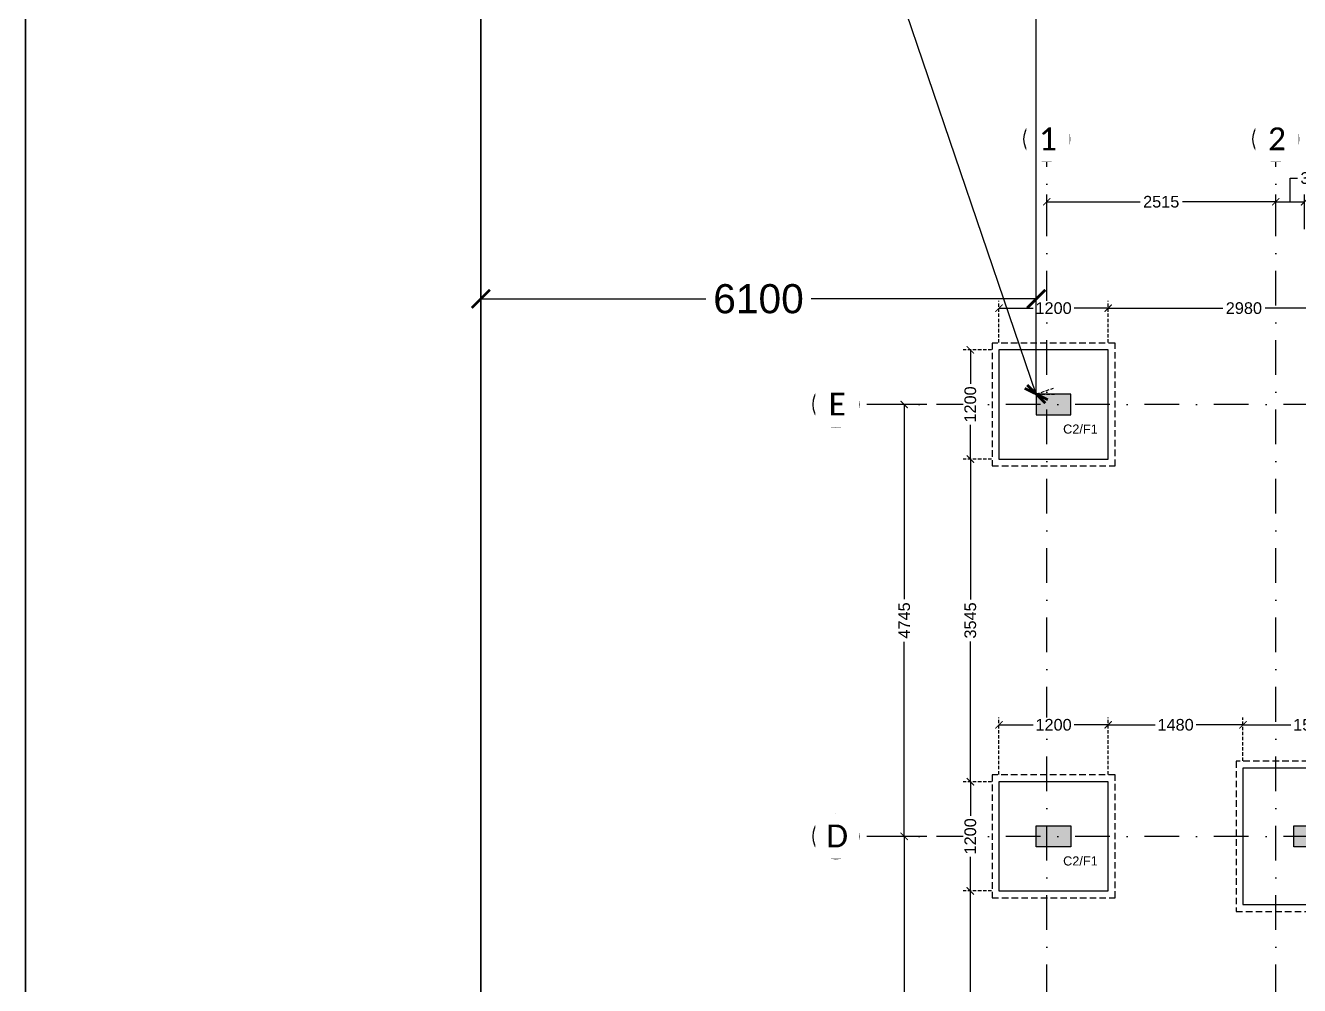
# Model space of a CAD drawing. Header units: millimetres. Extents: x -176651 to 954389, y -469666 to 486614.
# Drawn here: x 245322 to 259313, y 175516 to 186064 of the extents above; entities that cross this region are included whole.
import ezdxf
from ezdxf.xclip import XClip

# ---------------------------------------------------------------- set-up
doc = ezdxf.new("R2010")
doc.units = ezdxf.units.MM
doc.header["$LTSCALE"] = 150
doc.header["$XCLIPFRAME"] = 2
for name, pattern in [('1625E_Grid$0$DASHDOTX2', [50.8, 25.4, -12.7, 0, -12.7]), ('3BHK-W(SB)$0$HIDDEN', [0.375, 0.25, -0.125]), ('HIDDEN2', [4.7625, 3.175, -1.5875])]:
    doc.linetypes.add(name, pattern=pattern)
for name, color, linetype in [('1625E_Columns$0$ad-Column', 3, 'Continuous'), ('1625E_Columns$0$ad-Column Hatch', 125, 'Continuous'), ('1625E_Columns$0$ad-RCC', 3, 'Continuous'), ('1625E_Columns$0$ad-RCC Hatch', 125, 'Continuous'), ('1625E_Grid$0$ad-Grid', 8, '1625E_Grid$0$DASHDOTX2'), ('1625E_Grid$0$ad-Text main', 7, 'Continuous'), ('ad-External Dimensions', 6, 'Continuous'), ('ad-Footing line', 2, 'Continuous'), ('ad-Foundation text', 4, 'Continuous'), ('ad-PCC line', 8, 'HIDDEN2'), ("Plot's Boundary$0$ad-Road", 8, 'Continuous'), ("Plot's Boundary$0$ad-Road Hatch", 8, 'Continuous')]:
    doc.layers.add(name, color=color, linetype=linetype)
doc.layers.add('1625E_Grid$0$ad-Dimension', color=7, linetype='Continuous', lineweight=0, true_color=0x0000f9)
doc.layers.add('ad-Dimension', color=5, linetype='Continuous', true_color=0x0000ff)
doc.layers.add("Plot's Boundary$0$ad-Plot Boundary", color=6, linetype='Continuous', true_color=0xff00ff)
doc.styles.add('1625E_Grid$0$Standard', font='arial.ttf')
doc.styles.get("Standard").update_dxf_attribs({"font": 'arial.ttf'})
doc.dimstyles.new('1625E_Grid$0$A-75-DIM-INT (Framing)', dxfattribs={"dimscale": 100, "dimtxt": 1.6, "dimasz": 1, "dimexe": 1, "dimexo": 1, "dimgap": 0.5, "dimtad": 0, "dimdec": 0, "dimdsep": 46, "dimtxsty": '1625E_Grid$0$Standard', "dimblk": '1625E_Grid$0$_ArchTick', "dimcen": 0.025, "dimclrd": 5, "dimclre": 5, "dimclrt": 256, "dimazin": 2, "dimtfac": 1, "dimtdec": 0, "dimtmove": 1, "dimatfit": 0, "dimldrblk": '1625E_Grid$0$_ArchTick', "dimfxl": 1, "dimfxlon": 1, "dimtfill": 1, "dimtolj": 1, "dimtzin": 0, "dimarcsym": 0})
doc.dimstyles.new('A-75-DIM-INT (Framing)', dxfattribs={"dimscale": 100, "dimtxt": 1.6, "dimasz": 1, "dimexe": 1, "dimexo": 1, "dimgap": 0.5, "dimtad": 0, "dimdec": 0, "dimdsep": 46, "dimtxsty": 'Standard', "dimblk": 'ARCHTICK', "dimcen": 0.025, "dimclrd": 5, "dimclre": 5, "dimclrt": 256, "dimazin": 2, "dimtfac": 1, "dimtdec": 0, "dimtmove": 1, "dimatfit": 0, "dimldrblk": 'ARCHTICK', "dimfxl": 1, "dimfxlon": 1, "dimtfill": 1, "dimtolj": 1, "dimtzin": 0, "dimarcsym": 0})

# ---------------------------------------------------------------- blocks, each defined once
blk = doc.blocks.new('1625E_Grid$0$_ArchTick')
at = {"color": 0, "linetype": 'ByBlock', "const_width": 0.15}
blk.add_lwpolyline([(-0.5, -0.5), (0.5, 0.5)], dxfattribs=at)
blk = doc.blocks.new('*D247')
at = {"layer": '1625E_Grid$0$ad-Dimension', "lineweight": -2, "transparency": 16777216}
for p, q in [((115, 15370), (115, 15812)), ((2630, 15432), (2630, 15812)), ((115, 15732), (1140, 15732)), ((2630, 15732), (1605, 15732))]:
    blk.add_line(p, q, dxfattribs=at)
at = {"layer": 'Defpoints', "color": 0, "transparency": 16777216}
for p in [(2630, 15732), (115, 15290), (2630, 15352)]:
    blk.add_point(p, dxfattribs=at)
at = {"layer": '1625E_Grid$0$ad-Dimension', "lineweight": -2, "transparency": 16777216, "xscale": 80, "yscale": 80, "zscale": 80, "rotation": 180}
blk.add_blockref('1625E_Grid$0$_ArchTick', (115, 15732), dxfattribs=at)
at = {"layer": '1625E_Grid$0$ad-Dimension', "lineweight": -2, "transparency": 16777216, "xscale": 80, "yscale": 80, "zscale": 80}
blk.add_blockref('1625E_Grid$0$_ArchTick', (2630, 15732), dxfattribs=at)
at = {"layer": '1625E_Grid$0$ad-Dimension', "transparency": 16777216, "insert": (1372, 15732), "char_height": 128, "attachment_point": 5, "style": '1625E_Grid$0$Standard', "bg_fill": 3, "box_fill_scale": 1.1, "bg_fill_color": 256, "bg_fill_true_color": 13158600, "bg_fill_transparency": 0}
blk.add_mtext('\\A1;2515', dxfattribs=at)
blk = doc.blocks.new('*D248')
at = {"layer": '1625E_Grid$0$ad-Dimension', "lineweight": -2, "transparency": 16777216}
for p, q in [((2787, 15732), (2788, 15992)), ((2788, 15992), (2868, 15992)), ((2630, 15370), (2630, 15812)), ((2945, 15432), (2945, 15812)), ((2630, 15732), (2945, 15732))]:
    blk.add_line(p, q, dxfattribs=at)
at = {"layer": 'Defpoints', "color": 0, "transparency": 16777216}
for p in [(2945, 15732), (2630, 15290), (2945, 15352)]:
    blk.add_point(p, dxfattribs=at)
at = {"layer": '1625E_Grid$0$ad-Dimension', "lineweight": -2, "transparency": 16777216, "xscale": 80, "yscale": 80, "zscale": 80, "rotation": 180}
blk.add_blockref('1625E_Grid$0$_ArchTick', (2630, 15732), dxfattribs=at)
at = {"layer": '1625E_Grid$0$ad-Dimension', "lineweight": -2, "transparency": 16777216, "xscale": 80, "yscale": 80, "zscale": 80}
blk.add_blockref('1625E_Grid$0$_ArchTick', (2945, 15732), dxfattribs=at)
at = {"layer": '1625E_Grid$0$ad-Dimension', "transparency": 16777216, "insert": (3050, 15992), "char_height": 128, "attachment_point": 5, "style": '1625E_Grid$0$Standard', "bg_fill": 3, "box_fill_scale": 1.1, "bg_fill_color": 256, "bg_fill_true_color": 13158600, "bg_fill_transparency": 0}
blk.add_mtext('\\A1;315', dxfattribs=at)
blk = doc.blocks.new('*D243')
at = {"layer": '1625E_Grid$0$ad-Dimension', "lineweight": -2, "transparency": 16777216}
for p, q in [((-1202, 13505), (-1530, 13505)), ((-1450, 13505), (-1450, 11367)), ((-1450, 8760), (-1450, 10898)), ((-1202, 8760), (-1530, 8760))]:
    blk.add_line(p, q, dxfattribs=at)
at = {"layer": 'Defpoints', "color": 0, "transparency": 16777216}
for p in [(-1122, 13505), (-1450, 8760), (-1122, 8760)]:
    blk.add_point(p, dxfattribs=at)
at = {"layer": '1625E_Grid$0$ad-Dimension', "lineweight": -2, "transparency": 16777216, "xscale": 80, "yscale": 80, "zscale": 80}
for p, rotation in [((-1450, 13505), 90), ((-1450, 8760), 270)]:
    blk.add_blockref('1625E_Grid$0$_ArchTick', p, dxfattribs=dict(at, rotation=rotation))
at = {"layer": '1625E_Grid$0$ad-Dimension', "transparency": 16777216, "insert": (-1450, 11132), "char_height": 128, "attachment_point": 5, "rotation": 90, "style": '1625E_Grid$0$Standard', "bg_fill": 3, "box_fill_scale": 1.1, "bg_fill_color": 257, "bg_fill_transparency": 0}
blk.add_mtext('\\A1;4745', dxfattribs=at)
blk = doc.blocks.new('*D244')
at = {"layer": '1625E_Grid$0$ad-Dimension', "lineweight": -2, "transparency": 16777216}
for p, q in [((-1202, 8760), (-1530, 8760)), ((-1450, 8760), (-1450, 6928)), ((-1450, 4630), (-1450, 6462)), ((-1202, 4630), (-1530, 4630))]:
    blk.add_line(p, q, dxfattribs=at)
at = {"layer": 'Defpoints', "color": 0, "transparency": 16777216}
for p in [(-1122, 8760), (-1450, 4630), (-1122, 4630)]:
    blk.add_point(p, dxfattribs=at)
at = {"layer": '1625E_Grid$0$ad-Dimension', "lineweight": -2, "transparency": 16777216, "xscale": 80, "yscale": 80, "zscale": 80}
for p, rotation in [((-1450, 8760), 90), ((-1450, 4630), 270)]:
    blk.add_blockref('1625E_Grid$0$_ArchTick', p, dxfattribs=dict(at, rotation=rotation))
at = {"layer": '1625E_Grid$0$ad-Dimension', "transparency": 16777216, "insert": (-1450, 6695), "char_height": 128, "attachment_point": 5, "rotation": 90, "style": '1625E_Grid$0$Standard', "bg_fill": 3, "box_fill_scale": 1.1, "bg_fill_color": 257, "bg_fill_transparency": 0}
blk.add_mtext('\\A1;4130', dxfattribs=at)
blk = doc.blocks.new('1625E_Columns$0$A$C42b14ea2')
at = {"layer": '1625E_Columns$0$ad-RCC Hatch', "transparency": 33554687}
h = blk.add_hatch(dxfattribs=at)
h.set_pattern_fill('ANSI31', color=256, scale=10)
h.set_pattern_definition([(45, (13250, 8645), (-22.45064, 22.45064), [])])
h.paths.add_polyline_path([(0, 0), (300, 0), (300, 300), (0, 300)])
at = {"layer": '1625E_Columns$0$ad-RCC'}
blk.add_lwpolyline([(0, 0), (300, 0), (300, 300), (0, 300)], close=True, dxfattribs=at)
blk = doc.blocks.new('1625E_Columns$0$zw$6AA0')
at = {"layer": '1625E_Columns$0$ad-Column Hatch', "transparency": 33554687}
h = blk.add_hatch(color=256, dxfattribs=at)
h.dxf.hatch_style = 1
h.paths.add_polyline_path([(0, -230), (380, -230), (380, 0), (0, 0)])
at = {"layer": '1625E_Columns$0$ad-Column'}
blk.add_lwpolyline([(0, -230), (380, -230), (380, 0), (0, 0)], close=True, dxfattribs=at)
blk = doc.blocks.new('1625E_Columns')
at = {"layer": '1625E_Columns$0$ad-Column'}
for p, rotation in [((0, 13620), 359.9999999999993), ((0, 4745), 359.9999999999993), ((12120, 0), 179.9999999999997)]:
    blk.add_blockref('1625E_Columns$0$zw$6AA0', p, dxfattribs=dict(at, rotation=rotation))
at = {"layer": '1625E_Columns$0$ad-Column', "xscale": -1}
for p, rotation in [((4560, 13620), 359.9999999999997), ((7240, 13620), 359.9999999999997), ((12120, 13620), 359.9999999999997), ((0, 8645), 179.9999999999998), ((3210, 8875), 359.9999999999997), ((7240, 8875), 359.9999999999997), ((11890, 8875), 90), ((5110, 4745), 359.9999999999997), ((8310, 4745), 90), ((11890, 4745), 90), ((0, 0), 179.9999999999998), ((4730, 0), 180), ((8160, 0), 180)]:
    blk.add_blockref('1625E_Columns$0$zw$6AA0', p, dxfattribs=dict(at, rotation=rotation))
at = {"layer": '1625E_Columns$0$ad-RCC', "xscale": -1, "rotation": 180}
for p in [(13240, 13620), (13240, 4745)]:
    blk.add_blockref('1625E_Columns$0$A$C42b14ea2', p, dxfattribs=at)
at = {"layer": '1625E_Columns$0$ad-RCC'}
for p in [(13240, 8645), (2480, -2050), (8240, -2050), (11820, -2050), (13240, -2050)]:
    blk.add_blockref('1625E_Columns$0$A$C42b14ea2', p, dxfattribs=at)
blk = doc.blocks.new('zw$D00E')
at = {"layer": 'ad-Footing line'}
for points in [[(-12530, -715), (-11330, -715), (-11330, 485), (-12530, 485)], [(-9850, -5610), (-8350, -5610), (-8350, -4110), (-9850, -4110)], [(-12530, -5460), (-11330, -5460), (-11330, -4260), (-12530, -4260)]]:
    blk.add_lwpolyline(points, close=True, dxfattribs=at)
at = {"layer": 'ad-PCC line', "ltscale": 0.15}
for points in [[(-12605, -790), (-11255, -790), (-11255, 560), (-12605, 560)], [(-9925, -5685), (-8275, -5685), (-8275, -4035), (-9925, -4035)], [(-12605, -5535), (-11255, -5535), (-11255, -4185), (-12605, -4185)]]:
    blk.add_lwpolyline(points, close=True, dxfattribs=at)
blk = doc.blocks.new('zw$3F63')
at = {"layer": 'ad-Foundation text', "char_height": 100, "width": 349.31, "attachment_point": 5}
for s, insert in [('\\pxt5;C2/F1', (-11635, -386)), ('\\pxt5;C2/F1', (-7455, -386)), ('\\pxt5;C2/F1', (-4775, -386)), ('\\pxt5;C2/F1', (105, -386)), ('\\pxt5;C1/F1', (1535, -386)), ('\\pxt5;C2/F1', (-11635, -5131)), ('\\pxt5;C2/F2', (-8805, -5131)), ('\\pxt5;C2/F2', (-4775, -5131)), ('\\pxt5;C1/F1', (1535, -5131)), ('\\pxt5;C2/F1', (105, -5281)), ('\\pxt5;C2/F1', (-11635, -9261)), ('\\pxt5;C2/F2', (-6905, -9261)), ('\\pxt5;C1/F1', (1535, -9261)), ('\\pxt5;C2/F2', (-3475, -9411)), ('\\pxt5;C2/F1', (105, -9411)), ('\\pxt5;C2/F1', (-11635, -13776)), ('\\pxt5;C2/F1', (-6905, -13795)), ('\\pxt5;C2/F1', (-3475, -13776)), ('\\pxt5;C2/F1', (105, -13776)), ('\\pxt5;C1/F1', (-9305, -15821)), ('\\pxt5;C1/F1', (-3475, -15821)), ('\\pxt5;C1/F1', (105, -15821)), ('\\pxt5;C1/F1', (1535, -15821))]:
    blk.add_mtext(s, dxfattribs=dict(at, insert=insert))
blk = doc.blocks.new('_ArchTick')
at = {"color": 0, "linetype": 'ByBlock', "const_width": 0.15}
blk.add_lwpolyline([(-0.5, -0.5), (0.5, 0.5)], dxfattribs=at)
blk = doc.blocks.new('*D190')
at = {"layer": 'ad-External Dimensions', "linetype": '3BHK-W(SB)$0$HIDDEN', "lineweight": -2, "transparency": 16777216}
for p, q in [((-410, 565), (-410, 1023)), ((790, 565), (790, 1023))]:
    blk.add_line(p, q, dxfattribs=at)
at = {"layer": 'ad-External Dimensions', "lineweight": -2, "transparency": 16777216}
for p, q in [((-410, 943), (-35, 943)), ((790, 943), (415, 943))]:
    blk.add_line(p, q, dxfattribs=at)
at = {"layer": 'Defpoints', "color": 0, "transparency": 16777216}
for p in [(-410, 943), (-410, 485), (790, 485)]:
    blk.add_point(p, dxfattribs=at)
at = {"layer": 'ad-External Dimensions', "lineweight": -2, "transparency": 16777216, "xscale": 80, "yscale": 80, "zscale": 80, "rotation": 180}
blk.add_blockref('_ArchTick', (-410, 943), dxfattribs=at)
at = {"layer": 'ad-External Dimensions', "lineweight": -2, "transparency": 16777216, "xscale": 80, "yscale": 80, "zscale": 80}
blk.add_blockref('_ArchTick', (790, 943), dxfattribs=at)
at = {"layer": 'ad-External Dimensions', "transparency": 16777216, "insert": (190, 943), "char_height": 128, "attachment_point": 5, "bg_fill": 3, "box_fill_scale": 1.1, "bg_fill_color": 256, "bg_fill_true_color": 13158600, "bg_fill_transparency": 0}
blk.add_mtext('\\A1;1200', dxfattribs=at)
blk = doc.blocks.new('*D191')
at = {"layer": 'ad-External Dimensions', "linetype": '3BHK-W(SB)$0$HIDDEN', "lineweight": -2, "transparency": 16777216}
for p, q in [((790, 565), (790, 1023)), ((3770, 565), (3770, 1023))]:
    blk.add_line(p, q, dxfattribs=at)
at = {"layer": 'ad-External Dimensions', "lineweight": -2, "transparency": 16777216}
for p, q in [((790, 943), (2048, 943)), ((3770, 943), (2512, 943))]:
    blk.add_line(p, q, dxfattribs=at)
at = {"layer": 'Defpoints', "color": 0, "transparency": 16777216}
for p in [(3770, 943), (790, 485), (3770, 485)]:
    blk.add_point(p, dxfattribs=at)
at = {"layer": 'ad-External Dimensions', "lineweight": -2, "transparency": 16777216, "xscale": 80, "yscale": 80, "zscale": 80, "rotation": 180}
blk.add_blockref('_ArchTick', (790, 943), dxfattribs=at)
at = {"layer": 'ad-External Dimensions', "lineweight": -2, "transparency": 16777216, "xscale": 80, "yscale": 80, "zscale": 80}
blk.add_blockref('_ArchTick', (3770, 943), dxfattribs=at)
at = {"layer": 'ad-External Dimensions', "transparency": 16777216, "insert": (2280, 943), "char_height": 128, "attachment_point": 5, "bg_fill": 3, "box_fill_scale": 1.1, "bg_fill_color": 256, "bg_fill_true_color": 13158600, "bg_fill_transparency": 0}
blk.add_mtext('\\A1;2980', dxfattribs=at)
blk = doc.blocks.new('*D199')
at = {"layer": 'ad-External Dimensions', "linetype": '3BHK-W(SB)$0$HIDDEN', "lineweight": -2, "transparency": 16777216}
for p, q in [((-490, 485), (-804, 485)), ((-490, -715), (-804, -715))]:
    blk.add_line(p, q, dxfattribs=at)
at = {"layer": 'ad-External Dimensions', "lineweight": -2, "transparency": 16777216}
for p, q in [((-724, 485), (-724, 110)), ((-724, -715), (-724, -340))]:
    blk.add_line(p, q, dxfattribs=at)
at = {"layer": 'Defpoints', "color": 0, "transparency": 16777216}
for p in [(-724, 485), (-410, 485), (-410, -715)]:
    blk.add_point(p, dxfattribs=at)
at = {"layer": 'ad-External Dimensions', "lineweight": -2, "transparency": 16777216, "xscale": 80, "yscale": 80, "zscale": 80}
for p, rotation in [((-724, 485), 90), ((-724, -715), 270)]:
    blk.add_blockref('_ArchTick', p, dxfattribs=dict(at, rotation=rotation))
at = {"layer": 'ad-External Dimensions', "transparency": 16777216, "insert": (-724, -115), "char_height": 128, "attachment_point": 5, "rotation": 90, "bg_fill": 3, "box_fill_scale": 1.1, "bg_fill_color": 256, "bg_fill_true_color": 13158600, "bg_fill_transparency": 0}
blk.add_mtext('\\A1;1200', dxfattribs=at)
blk = doc.blocks.new('*D200')
at = {"layer": 'ad-External Dimensions', "linetype": '3BHK-W(SB)$0$HIDDEN', "lineweight": -2, "transparency": 16777216}
for p, q in [((-490, -715), (-804, -715)), ((-490, -4260), (-804, -4260))]:
    blk.add_line(p, q, dxfattribs=at)
at = {"layer": 'ad-External Dimensions', "lineweight": -2, "transparency": 16777216}
for p, q in [((-724, -715), (-724, -2256)), ((-724, -4260), (-724, -2719))]:
    blk.add_line(p, q, dxfattribs=at)
at = {"layer": 'Defpoints', "color": 0, "transparency": 16777216}
for p in [(-410, -715), (-724, -4260), (-410, -4260)]:
    blk.add_point(p, dxfattribs=at)
at = {"layer": 'ad-External Dimensions', "lineweight": -2, "transparency": 16777216, "xscale": 80, "yscale": 80, "zscale": 80}
for p, rotation in [((-724, -715), 90), ((-724, -4260), 270)]:
    blk.add_blockref('_ArchTick', p, dxfattribs=dict(at, rotation=rotation))
at = {"layer": 'ad-External Dimensions', "transparency": 16777216, "insert": (-724, -2488), "char_height": 128, "attachment_point": 5, "rotation": 90, "bg_fill": 3, "box_fill_scale": 1.1, "bg_fill_color": 256, "bg_fill_true_color": 13158600, "bg_fill_transparency": 0}
blk.add_mtext('\\A1;3545', dxfattribs=at)
blk = doc.blocks.new('*D201')
at = {"layer": 'ad-External Dimensions', "linetype": '3BHK-W(SB)$0$HIDDEN', "lineweight": -2, "transparency": 16777216}
for p, q in [((-490, -4260), (-804, -4260)), ((-490, -5460), (-804, -5460))]:
    blk.add_line(p, q, dxfattribs=at)
at = {"layer": 'ad-External Dimensions', "lineweight": -2, "transparency": 16777216}
for p, q in [((-724, -4260), (-724, -4635)), ((-724, -5460), (-724, -5085))]:
    blk.add_line(p, q, dxfattribs=at)
at = {"layer": 'Defpoints', "color": 0, "transparency": 16777216}
for p in [(-410, -4260), (-724, -5460), (-410, -5460)]:
    blk.add_point(p, dxfattribs=at)
at = {"layer": 'ad-External Dimensions', "lineweight": -2, "transparency": 16777216, "xscale": 80, "yscale": 80, "zscale": 80}
for p, rotation in [((-724, -4260), 90), ((-724, -5460), 270)]:
    blk.add_blockref('_ArchTick', p, dxfattribs=dict(at, rotation=rotation))
at = {"layer": 'ad-External Dimensions', "transparency": 16777216, "insert": (-724, -4860), "char_height": 128, "attachment_point": 5, "rotation": 90, "bg_fill": 3, "box_fill_scale": 1.1, "bg_fill_color": 256, "bg_fill_true_color": 13158600, "bg_fill_transparency": 0}
blk.add_mtext('\\A1;1200', dxfattribs=at)
blk = doc.blocks.new('*D202')
at = {"layer": 'ad-External Dimensions', "linetype": '3BHK-W(SB)$0$HIDDEN', "lineweight": -2, "transparency": 16777216}
for p, q in [((-490, -5460), (-804.4933, -5460)), ((-490, -8390), (-804.4933, -8390))]:
    blk.add_line(p, q, dxfattribs=at)
at = {"layer": 'ad-External Dimensions', "lineweight": -2, "transparency": 16777216}
for p, q in [((-724.4933, -5460), (-724.4933, -6693)), ((-724.4933, -8390), (-724.4933, -7157))]:
    blk.add_line(p, q, dxfattribs=at)
at = {"layer": 'Defpoints', "color": 0, "transparency": 16777216}
for p in [(-410, -5460), (-724.4933, -8390), (-410, -8390)]:
    blk.add_point(p, dxfattribs=at)
at = {"layer": 'ad-External Dimensions', "lineweight": -2, "transparency": 16777216, "xscale": 80, "yscale": 80, "zscale": 80}
for p, rotation in [((-724.4933, -5460), 90), ((-724.4933, -8390), 270)]:
    blk.add_blockref('_ArchTick', p, dxfattribs=dict(at, rotation=rotation))
at = {"layer": 'ad-External Dimensions', "transparency": 16777216, "insert": (-724.4933, -6925), "char_height": 128, "attachment_point": 5, "rotation": 90, "bg_fill": 3, "box_fill_scale": 1.1, "bg_fill_color": 256, "bg_fill_true_color": 13158600, "bg_fill_transparency": 0}
blk.add_mtext('\\A1;2930', dxfattribs=at)
blk = doc.blocks.new('*D153')
at = {"layer": 'ad-External Dimensions', "linetype": '3BHK-W(SB)$0$HIDDEN', "lineweight": -2, "transparency": 16777216}
for p, q in [((-410, -4180), (-410, -3555)), ((790, -4180), (790, -3555))]:
    blk.add_line(p, q, dxfattribs=at)
at = {"layer": 'ad-External Dimensions', "lineweight": -2, "transparency": 16777216}
for p, q in [((-410, -3635), (-35, -3635)), ((790, -3635), (415, -3635))]:
    blk.add_line(p, q, dxfattribs=at)
at = {"layer": 'Defpoints', "color": 0, "transparency": 16777216}
for p in [(-410, -3635), (-410, -4260), (790, -4260)]:
    blk.add_point(p, dxfattribs=at)
at = {"layer": 'ad-External Dimensions', "lineweight": -2, "transparency": 16777216, "xscale": 80, "yscale": 80, "zscale": 80, "rotation": 180}
blk.add_blockref('_ArchTick', (-410, -3635), dxfattribs=at)
at = {"layer": 'ad-External Dimensions', "lineweight": -2, "transparency": 16777216, "xscale": 80, "yscale": 80, "zscale": 80}
blk.add_blockref('_ArchTick', (790, -3635), dxfattribs=at)
at = {"layer": 'ad-External Dimensions', "transparency": 16777216, "insert": (190, -3635), "char_height": 128, "attachment_point": 5, "bg_fill": 3, "box_fill_scale": 1.1, "bg_fill_color": 256, "bg_fill_true_color": 13158600, "bg_fill_transparency": 0}
blk.add_mtext('\\A1;1200', dxfattribs=at)
blk = doc.blocks.new('*D154')
at = {"layer": 'ad-External Dimensions', "linetype": '3BHK-W(SB)$0$HIDDEN', "lineweight": -2, "transparency": 16777216}
for p, q in [((790, -4180), (790, -3555)), ((2270, -4030), (2270, -3555))]:
    blk.add_line(p, q, dxfattribs=at)
at = {"layer": 'ad-External Dimensions', "lineweight": -2, "transparency": 16777216}
for p, q in [((790, -3635), (1305, -3635)), ((2270, -3635), (1755, -3635))]:
    blk.add_line(p, q, dxfattribs=at)
at = {"layer": 'Defpoints', "color": 0, "transparency": 16777216}
for p in [(2270, -3635), (2270, -4110), (790, -4260)]:
    blk.add_point(p, dxfattribs=at)
at = {"layer": 'ad-External Dimensions', "lineweight": -2, "transparency": 16777216, "xscale": 80, "yscale": 80, "zscale": 80, "rotation": 180}
blk.add_blockref('_ArchTick', (790, -3635), dxfattribs=at)
at = {"layer": 'ad-External Dimensions', "lineweight": -2, "transparency": 16777216, "xscale": 80, "yscale": 80, "zscale": 80}
blk.add_blockref('_ArchTick', (2270, -3635), dxfattribs=at)
at = {"layer": 'ad-External Dimensions', "transparency": 16777216, "insert": (1530, -3635), "char_height": 128, "attachment_point": 5, "bg_fill": 3, "box_fill_scale": 1.1, "bg_fill_color": 256, "bg_fill_true_color": 13158600, "bg_fill_transparency": 0}
blk.add_mtext('\\A1;1480', dxfattribs=at)
blk = doc.blocks.new('*D155')
at = {"layer": 'ad-External Dimensions', "linetype": '3BHK-W(SB)$0$HIDDEN', "lineweight": -2, "transparency": 16777216}
for p, q in [((2270, -4030), (2270, -3555)), ((3770, -4030), (3770, -3555))]:
    blk.add_line(p, q, dxfattribs=at)
at = {"layer": 'ad-External Dimensions', "lineweight": -2, "transparency": 16777216}
for p, q in [((2270, -3635), (2795, -3635)), ((3770, -3635), (3245, -3635))]:
    blk.add_line(p, q, dxfattribs=at)
at = {"layer": 'Defpoints', "color": 0, "transparency": 16777216}
for p in [(3770, -3635), (2270, -4110), (3770, -4110)]:
    blk.add_point(p, dxfattribs=at)
at = {"layer": 'ad-External Dimensions', "lineweight": -2, "transparency": 16777216, "xscale": 80, "yscale": 80, "zscale": 80, "rotation": 180}
blk.add_blockref('_ArchTick', (2270, -3635), dxfattribs=at)
at = {"layer": 'ad-External Dimensions', "lineweight": -2, "transparency": 16777216, "xscale": 80, "yscale": 80, "zscale": 80}
blk.add_blockref('_ArchTick', (3770, -3635), dxfattribs=at)
at = {"layer": 'ad-External Dimensions', "transparency": 16777216, "insert": (3020, -3635), "char_height": 128, "attachment_point": 5, "bg_fill": 3, "box_fill_scale": 1.1, "bg_fill_color": 256, "bg_fill_true_color": 13158600, "bg_fill_transparency": 0}
blk.add_mtext('\\A1;1500', dxfattribs=at)
blk = doc.blocks.new("Plot's Boundary$0$A$C4fb60e89")
at = {"layer": "Plot's Boundary$0$ad-Road Hatch", "ltscale": 5, "transparency": 33554687}
h = blk.add_hatch(dxfattribs=at)
h.set_pattern_fill('AR-HBONE', color=256, scale=15)
h.set_pattern_definition([(45, (-193247.7, -428758.8), (0, 2155.2615), [4572, -1524]), (135, (-192170.1, -427681.1), (2e-13, 2155.2615), [4572, -1524])])
h.paths.add_polyline_path([(175594, -250241), (169178, -249341), (167473, -249057), (167473, -138694), (101313, -138694), (101313, -199954), (101308, -237995), (101040, -268291), (101008, -280968), (101066, -293684), (101243, -311127), (100910, -319344), (100949, -333937), (100669, -366960), (100727, -390983), (100669, -404586), (100538, -420418), (100467, -428759), (92426, -427265), (92163, -427209), (92163, -321454), (24803, -321454), (24803, -412961), (15653, -411029), (15654, -321452), (-19535, -321452), (-34427, -319477), (-65207, -315395), (-171770, -301268), (-185854, -298333), (-193248, -296832), (-193244, -292908), (-191914, -285219), (-191839, -284679), (-183397, -286393), (-169723, -289243), (-53141, -304698), (-18730, -309262), (15653, -309262), (15653, 703), (24803, 1115), (24803, -129544), (92163, -129544), (92163, 15133), (101313, 17713), (101313, -129544), (167473, -129544), (167473, 35552), (175738, 37855), (175849, 28595), (175836, 25947), (175777, 14040), (175855, 2316), (175660, -18036), (175731, -34039), (175718, -46839), (175673, -63402), (175816, -82072), (175542, -106356), (175490, -124641), (175575, -145019), (175731, -168892), (175797, -181269), (175797, -192667), (175744, -208200), (175829, -223277), (175888, -234871)])
h.paths.add_polyline_path([(24803, -309264), (92163, -309264), (92163, -138694), (24803, -138694)], flags=16)
blk = doc.blocks.new("Plot's Boundary$0$zw$A88E")
at = {"layer": "Plot's Boundary$0$ad-Plot Boundary"}
for points in [[(-150934, -314069), (-117254, -314069), (-117254, -266699), (-150934, -266699)], [(-117254, -307369), (-83574, -307369), (-83574, -266699), (-117254, -266699)]]:
    blk.add_lwpolyline(points, close=True, dxfattribs=at)
blk = doc.blocks.new("Plot's Boundary")
at = {"layer": "Plot's Boundary$0$ad-Road", "ltscale": 5}
blk.add_blockref("Plot's Boundary$0$A$C4fb60e89", (191839, 428759), dxfattribs=at)
at = {"layer": "Plot's Boundary$0$ad-Plot Boundary", "ltscale": 5}
blk.add_blockref("Plot's Boundary$0$zw$A88E", (367577, 466614), dxfattribs=at)
blk = doc.blocks.new('*D292')
at = {"layer": 'ad-Dimension', "linetype": '3BHK-W(SB)$0$HIDDEN', "lineweight": -2, "transparency": 16777216}
for p, q in [((4100, 40670), (6300, 40670)), ((6100, 22770), (6300, 22770))]:
    blk.add_line(p, q, dxfattribs=at)
at = {"layer": 'ad-Dimension', "lineweight": -2, "transparency": 16777216}
for p, q in [((6100, 40670), (6100, 32407)), ((6100, 22770), (6100, 31033))]:
    blk.add_line(p, q, dxfattribs=at)
at = {"layer": 'Defpoints', "color": 0, "transparency": 16777216}
for p in [(0, 40670), (6100, 40670), (6100, 22770)]:
    blk.add_point(p, dxfattribs=at)
at = {"layer": 'ad-Dimension', "lineweight": -2, "transparency": 16777216, "xscale": 200, "yscale": 200, "zscale": 200}
for p, rotation in [((6100, 40670), 90), ((6100, 22770), 270)]:
    blk.add_blockref('_ArchTick', p, dxfattribs=dict(at, rotation=rotation))
at = {"layer": 'ad-Dimension', "transparency": 16777216, "insert": (6100, 31720), "char_height": 320, "attachment_point": 5, "rotation": 90, "bg_fill": 3, "box_fill_scale": 1.1, "bg_fill_color": 256, "bg_fill_true_color": 13158600, "bg_fill_transparency": 0}
blk.add_mtext('\\A1;17900', dxfattribs=at)
blk = doc.blocks.new('*D295')
at = {"layer": 'ad-Dimension', "linetype": '3BHK-W(SB)$0$HIDDEN', "lineweight": -2, "transparency": 16777216}
for p, q in [((0, 23455), (0, 24015)), ((6100, 22970), (6100, 24015))]:
    blk.add_line(p, q, dxfattribs=at)
at = {"layer": 'ad-Dimension', "lineweight": -2, "transparency": 16777216}
for p, q in [((0, 23815), (2472, 23815)), ((6100, 23815), (3628, 23815))]:
    blk.add_line(p, q, dxfattribs=at)
at = {"layer": 'Defpoints', "color": 0, "transparency": 16777216}
for p in [(0, 23815), (0, 23255), (6100, 22770)]:
    blk.add_point(p, dxfattribs=at)
at = {"layer": 'ad-Dimension', "lineweight": -2, "transparency": 16777216, "xscale": 200, "yscale": 200, "zscale": 200, "rotation": 180}
blk.add_blockref('_ArchTick', (0, 23815), dxfattribs=at)
at = {"layer": 'ad-Dimension', "lineweight": -2, "transparency": 16777216, "xscale": 200, "yscale": 200, "zscale": 200}
blk.add_blockref('_ArchTick', (6100, 23815), dxfattribs=at)
at = {"layer": 'ad-Dimension', "transparency": 16777216, "insert": (3050, 23815), "char_height": 320, "attachment_point": 5, "bg_fill": 3, "box_fill_scale": 1.1, "bg_fill_color": 256, "bg_fill_true_color": 13158600, "bg_fill_transparency": 0}
blk.add_mtext('\\A1;6100', dxfattribs=at)
blk = doc.blocks.new('*D293')
at = {"layer": 'ad-Dimension', "linetype": '3BHK-W(SB)$0$HIDDEN', "lineweight": -2, "transparency": 16777216}
for p, q in [((0, 40670), (189, 40735)), ((6100, 22770), (6289, 22835))]:
    blk.add_line(p, q, dxfattribs=at)
at = {"layer": 'ad-Dimension', "lineweight": -2, "transparency": 16777216}
for p, q in [((0, 40670), (2838, 32341)), ((6100, 22770), (3262, 31099))]:
    blk.add_line(p, q, dxfattribs=at)
at = {"layer": 'Defpoints', "color": 0, "transparency": 16777216}
for p in [(0, 40670), (0, 40670), (6100, 22770)]:
    blk.add_point(p, dxfattribs=at)
at = {"layer": 'ad-Dimension', "lineweight": -2, "transparency": 16777216, "xscale": 200, "yscale": 200, "zscale": 200}
for p, rotation in [((0, 40670), 108.8181924685569), ((6100, 22770), 288.818192468557)]:
    blk.add_blockref('_ArchTick', p, dxfattribs=dict(at, rotation=rotation))
at = {"layer": 'ad-Dimension', "transparency": 16777216, "insert": (3050, 31720), "char_height": 320, "attachment_point": 5, "rotation": 288.8182, "bg_fill": 3, "box_fill_scale": 1.1, "bg_fill_color": 256, "bg_fill_true_color": 13158600, "bg_fill_transparency": 0}
blk.add_mtext('\\A1;18911', dxfattribs=at)
blk = doc.blocks.new('1625E_Grid')
at = {"layer": '1625E_Grid$0$ad-Grid', "ltscale": 0.1}
for points in [[(115, -4460), (115, 16170)], [(2630, -4460), (2630, 16170)]]:
    blk.add_lwpolyline(points, dxfattribs=at)
at = {"layer": '1625E_Grid$0$ad-Grid', "color": 7, "linetype": 'ByBlock'}
for centre in [(115, 16420), (2630, 16420), (-2200, 13505), (-2200, 8760)]:
    blk.add_circle(centre, 250, dxfattribs=at)
at = {"layer": '1625E_Grid$0$ad-Text main', "char_height": 250, "width": 227.385, "attachment_point": 5, "style": '1625E_Grid$0$Standard', "bg_fill": 2}
for s, insert in [('{\\fCalibri|b0|i0|c0|p34;1}', (128.5, 16424)), ('{\\fCalibri|b0|i0|c0|p34;2}', (2643.5, 16424)), ('{\\fCalibri|b0|i0|c0|p34;E}', (-2186.5, 13509)), ('{\\fCalibri|b0|i0|c0|p34;D}', (-2186.5, 8764))]:
    blk.add_mtext(s, dxfattribs=dict(at, insert=insert))
at = {"layer": '1625E_Grid$0$ad-Dimension'}
dim = blk.add_linear_dim(base=(2630, 15732), p1=(115, 15289.9), p2=(2630, 15351.9), dimstyle='1625E_Grid$0$A-75-DIM-INT (Framing)', override={"dimscale": 80, "dimblk": '1625E_Grid$0$_ArchTick', "dimclrd": 256, "dimclre": 256, "dimfxl": 10, "dimtfill": 1, "dimtfillclr": 0}, dxfattribs=at)
dim.commit()
dim.dimension.update_dxf_attribs({"geometry": '*D247', "text_midpoint": (1372.5, 15732)})
at = {"layer": '1625E_Grid$0$ad-Grid', "ltscale": 0.1}
for points in [[(16050, 13505), (-1950, 13505)], [(16050, 8760), (-1950, 8760)]]:
    blk.add_lwpolyline(points, dxfattribs=at)
at = {"layer": '1625E_Grid$0$ad-Dimension'}
dim = blk.add_linear_dim(base=(2945, 15732), p1=(2630, 15289.9), p2=(2945, 15351.9), dimstyle='1625E_Grid$0$A-75-DIM-INT (Framing)', override={"dimscale": 80, "dimblk": '1625E_Grid$0$_ArchTick', "dimclrd": 256, "dimclre": 256, "dimfxl": 10, "dimtfill": 1, "dimtfillclr": 0}, dxfattribs=at)
dim.commit()
dim.dimension.update_dxf_attribs({"geometry": '*D248', "text_midpoint": (2908, 15992.4), "dimtype": 128})
dim = blk.add_linear_dim(base=(-1450, 8760), p1=(-1122, 13505), p2=(-1122, 8760), angle=90, dimstyle='1625E_Grid$0$A-75-DIM-INT (Framing)', override={"dimscale": 80, "dimblk": '1625E_Grid$0$_ArchTick', "dimclrd": 256, "dimclre": 256, "dimfxl": 10, "dimtfill": 1, "dimtfillclr": 0}, dxfattribs=at)
dim.commit()
dim.dimension.update_dxf_attribs({"geometry": '*D243', "text_midpoint": (-1450, 11132.5)})
dim = blk.add_linear_dim(base=(-1450, 4630), p1=(-1122, 8760), p2=(-1122, 4630), angle=90, dimstyle='1625E_Grid$0$A-75-DIM-INT (Framing)', override={"dimscale": 80, "dimblk": '1625E_Grid$0$_ArchTick', "dimclrd": 256, "dimclre": 256, "dimfxl": 10, "dimtfill": 1, "dimtfillclr": 0}, dxfattribs=at)
dim.commit()
dim.dimension.update_dxf_attribs({"geometry": '*D244', "text_midpoint": (-1450, 6695)})
blk = doc.blocks.new('zw$2C0D')
at = {"layer": 'ad-External Dimensions'}
dim = blk.add_linear_dim(base=(-410, 942.9), p1=(790, 485), p2=(-410, 485), dimstyle='A-75-DIM-INT (Framing)', override={"dimscale": 80, "dimblk": 'ArchTick', "dimclrd": 256, "dimclre": 256, "dimfxl": 10, "dimtfill": 1, "dimtfillclr": 0}, dxfattribs=at)
dim.commit()
dim.dimension.update_dxf_attribs({"geometry": '*D190', "text_midpoint": (190, 942.9)})
dim = blk.add_linear_dim(base=(3770, 942.9), p1=(790, 485), p2=(3770, 485), dimstyle='A-75-DIM-INT (Framing)', override={"dimscale": 80, "dimblk": 'ArchTick', "dimclrd": 256, "dimclre": 256, "dimfxl": 10, "dimtfill": 1, "dimtfillclr": 0}, dxfattribs=at)
dim.commit()
dim.dimension.update_dxf_attribs({"geometry": '*D191', "text_midpoint": (2280, 942.9)})
dim = blk.add_linear_dim(base=(-724.5, 485), p1=(-410, -715), p2=(-410, 485), angle=90, dimstyle='A-75-DIM-INT (Framing)', override={"dimscale": 80, "dimblk": 'ArchTick', "dimclrd": 256, "dimclre": 256, "dimfxl": 10, "dimtfill": 1, "dimtfillclr": 0}, dxfattribs=at)
dim.commit()
dim.dimension.update_dxf_attribs({"geometry": '*D199', "text_midpoint": (-724.5, -115)})
dim = blk.add_linear_dim(base=(-724.5, -4260), p1=(-410, -715), p2=(-410, -4260), angle=90, dimstyle='A-75-DIM-INT (Framing)', override={"dimscale": 80, "dimblk": 'ArchTick', "dimclrd": 256, "dimclre": 256, "dimfxl": 10, "dimtfill": 1, "dimtfillclr": 0}, dxfattribs=at)
dim.commit()
dim.dimension.update_dxf_attribs({"geometry": '*D200', "text_midpoint": (-724.5, -2487.5)})
dim = blk.add_linear_dim(base=(-724.5, -5460), p1=(-410, -4260), p2=(-410, -5460), angle=90, dimstyle='A-75-DIM-INT (Framing)', override={"dimscale": 80, "dimblk": 'ArchTick', "dimclrd": 256, "dimclre": 256, "dimfxl": 10, "dimtfill": 1, "dimtfillclr": 0}, dxfattribs=at)
dim.commit()
dim.dimension.update_dxf_attribs({"geometry": '*D201', "text_midpoint": (-724.5, -4860)})
dim = blk.add_linear_dim(base=(-410, -3635.3), p1=(790, -4260), p2=(-410, -4260), dimstyle='A-75-DIM-INT (Framing)', override={"dimscale": 80, "dimblk": 'ArchTick', "dimclrd": 256, "dimclre": 256, "dimfxl": 10, "dimtfill": 1, "dimtfillclr": 0}, dxfattribs=at)
dim.commit()
dim.dimension.update_dxf_attribs({"geometry": '*D153', "text_midpoint": (190, -3635.3)})
dim = blk.add_linear_dim(base=(-724.5, -8390), p1=(-410, -5460), p2=(-410, -8390), angle=90, dimstyle='A-75-DIM-INT (Framing)', override={"dimscale": 80, "dimblk": 'ArchTick', "dimclrd": 256, "dimclre": 256, "dimfxl": 10, "dimtfill": 1, "dimtfillclr": 0}, dxfattribs=at)
dim.commit()
dim.dimension.update_dxf_attribs({"geometry": '*D202', "text_midpoint": (-724.5, -6925)})
dim = blk.add_linear_dim(base=(2270, -3635.3), p1=(790, -4260), p2=(2270, -4110), dimstyle='A-75-DIM-INT (Framing)', override={"dimscale": 80, "dimblk": 'ArchTick', "dimclrd": 256, "dimclre": 256, "dimfxl": 10, "dimtfill": 1, "dimtfillclr": 0}, dxfattribs=at)
dim.commit()
dim.dimension.update_dxf_attribs({"geometry": '*D154', "text_midpoint": (1530, -3635.3)})
dim = blk.add_linear_dim(base=(3770, -3635.3), p1=(2270, -4110), p2=(3770, -4110), dimstyle='A-75-DIM-INT (Framing)', override={"dimscale": 80, "dimblk": 'ArchTick', "dimclrd": 256, "dimclre": 256, "dimfxl": 10, "dimtfill": 1, "dimtfillclr": 0}, dxfattribs=at)
dim.commit()
dim.dimension.update_dxf_attribs({"geometry": '*D155', "text_midpoint": (3020, -3635.3)})
blk = doc.blocks.new('zw$83D6')
at = {"layer": 'ad-Dimension'}
dim = blk.add_linear_dim(base=(6100, 40670), p1=(6100, 22770), p2=(0, 40670), angle=90, dimstyle='A-75-DIM-INT (Framing)', override={"dimscale": 200, "dimblk": 'ArchTick', "dimclrd": 256, "dimclre": 256, "dimfxl": 10, "dimtfill": 1, "dimtfillclr": 0}, dxfattribs=at)
dim.commit()
dim.dimension.update_dxf_attribs({"geometry": '*D292', "text_midpoint": (6100, 31720)})
dim = blk.add_linear_dim(base=(0, 23815.5), p1=(6100, 22770), p2=(0, 23255), dimstyle='A-75-DIM-INT (Framing)', override={"dimscale": 200, "dimclrd": 256, "dimclre": 256, "dimfxl": 10}, dxfattribs=at)
dim.commit()
dim.dimension.update_dxf_attribs({"geometry": '*D295', "text_midpoint": (3050, 23815.5)})
dim = blk.add_aligned_dim(p1=(6100, 22770), p2=(0, 40670), distance=0, dimstyle='A-75-DIM-INT (Framing)', override={"dimscale": 200, "dimblk": 'ArchTick', "dimclrd": 256, "dimclre": 256, "dimfxl": 10, "dimtfill": 1, "dimtfillclr": 0}, dxfattribs=at)
dim.commit()
dim.dimension.update_dxf_attribs({"geometry": '*D293', "text_midpoint": (3050, 31720)})

msp = doc.modelspace()

# ---------------------------------------------------------------- block references
ref = msp.add_blockref("Plot's Boundary", (0, 0))
XClip(ref).set_block_clipping_path([(245322.2775057808, 154244.8999686334), (289002.2775057808, 204914.8999686334)])

# ---------------------------------------------------------------- next in the draw order: block references
msp.add_blockref('1625E_Grid', (256422, 168395))

# ---------------------------------------------------------------- next in the draw order: block references
at = {"layer": 'ad-External Dimensions'}
for name, p in [('zw$D00E', (268542, 182015)), ('1625E_Columns', (256422, 168395)), ('zw$3F63', (268542, 182015))]:
    msp.add_blockref(name, p, dxfattribs=at)

# ---------------------------------------------------------------- next in the draw order: block references
msp.add_blockref('zw$2C0D', (256422, 182015), dxfattribs=at)

# ---------------------------------------------------------------- next in the draw order: linework, layer by layer
msp.add_lwpolyline([(245322, 204915), (289002, 204915), (289002, 154245), (245322, 154245)], close=True)

# ---------------------------------------------------------------- next in the draw order: block references
at = {"layer": 'ad-Dimension'}
msp.add_blockref('zw$83D6', (250322, 159245), dxfattribs=at)

doc.saveas('drawing.dxf')
